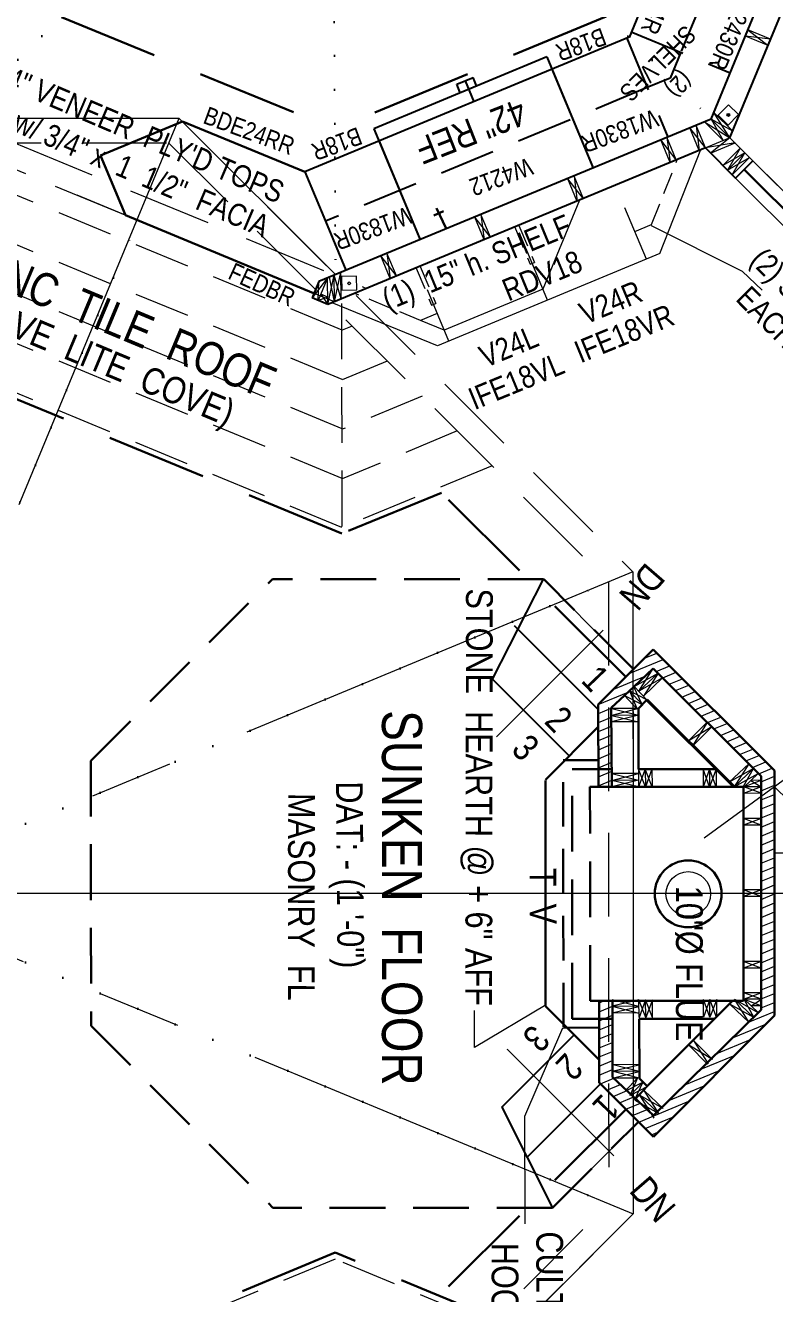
# Model space of a CAD drawing. Header units: inches. Extents: x -10188 to 9179, y -281 to 6710.
# Drawn here: x 2886.4 to 3054.4, y 1947.5 to 2232 of the extents above; entities that cross this region are included whole.
import ezdxf

# ---------------------------------------------------------------- set-up
doc = ezdxf.new("R2010")
doc.units = ezdxf.units.IN
doc.header["$MEASUREMENT"] = 0
for name, pattern in [('ACAD_ISO07W100', [3, 0, -3]), ('CENTER', [2, 1.25, -0.25, 0.25, -0.25]), ('HIDDEN', [0.375, 0.25, -0.125])]:
    doc.linetypes.add(name, pattern=pattern)
for name, color, linetype, lineweight in [('APPLIANCES', 7, 'Continuous', 9), ('BUILT-INS', 6, 'Continuous', 9), ('FL JOISTS', 3, 'Continuous', 20), ('FOUNDATION', 7, 'HIDDEN', 20), ('GRID', 1, 'CENTER', 20), ('INT WALLS', 7, 'Continuous', 40), ('LITE COVE', 7, 'HIDDEN', 30), ('MASONRY', 16, 'HIDDEN', 30), ('PLUMBING', 7, 'Continuous', 20), ('ROOF BEAMS', 3, 'HIDDEN', 30), ('ROOFLINE', 7, 'HIDDEN', 30), ('WALL FRAMING', 7, 'Continuous', 30), ('WINDOWS', 5, 'Continuous', 30)]:
    doc.layers.add(name, color=color, linetype=linetype, lineweight=lineweight)
for name, color, linetype in [('CABINETS', 30, 'HIDDEN'), ('CABTOPS', 30, 'Continuous'), ('MILLWORK TEXT', 7, 'Continuous'), ('SOUTH_ELEVATION', 7, 'Continuous'), ('TEXT', 250, 'Continuous'), ('WALLS', 5, 'Continuous')]:
    doc.layers.add(name, color=color, linetype=linetype)
doc.styles.add('ARCHENTLTD', font='technical.ttf', dxfattribs={"height": 0.1875})
doc.dimstyles.new('ARCHENTLTD', dxfattribs={"dimscale": 0.05, "dimtxt": 0.1875, "dimasz": 3, "dimexe": 9, "dimexo": 1, "dimgap": 2.5, "dimtad": 0, "dimdec": 1, "dimzin": 1, "dimdsep": 46, "dimlunit": 4, "dimtxsty": 'ARCHENTLTD', "dimblk": 'ARCHTICK', "dimcen": 6, "dimclrd": 256, "dimclre": 256, "dimclrt": 256, "dimaunit": 1, "dimadec": 0, "dimazin": 0, "dimtfac": 1, "dimtdec": 1, "dimtofl": 0, "dimtmove": 1, "dimatfit": 3, "dimldrblk": 'ARCHTICK', "dimfxl": 1, "dimfrac": 2, "dimtolj": 1, "dimtzin": 0, "dimlwd": 9, "dimlwe": 9, "dimarcsym": 0})
pattern_1 = [(22.5, (-800.5898, 15405.8239), (-0.71753144, 1.73227412), [])]

# ---------------------------------------------------------------- blocks, each defined once
blk = doc.blocks.new('_ArchTick')
at = {"color": 0, "linetype": 'ByBlock', "const_width": 0.15}
blk.add_lwpolyline([(-0.5, -0.5), (0.5, 0.5)], dxfattribs=at)

msp = doc.modelspace()

# ---------------------------------------------------------------- hatches: boundary and pattern name
at = {"layer": 'MASONRY', "lineweight": 9, "ltscale": 75}
h = msp.add_hatch(dxfattribs=at)
h.set_pattern_fill('ANSI31', color=256, scale=15, angle=337.5, style=0)
h.set_pattern_definition(pattern_1)
h.paths.add_polyline_path([(3054.43, 2037.31), (3054.43, 2064.84), (3029.97, 2089.28), (3029.98, 2085.03), (3051.43, 2063.6), (3051.43, 2037.31)])
h.paths.add_polyline_path([(3027.22, 2087.78), (3029.98, 2085.03), (3029.97, 2089.28), (3027.22, 2092.02), (3024.47, 2089.27), (3024.47, 2085.19)])
h.paths.add_polyline_path([(3024.47, 2085.19), (3024.47, 2089.27), (3014.89, 2079.68), (3014.94, 2061.21), (3017.94, 2061.21), (3017.81, 2078.9)])
h = msp.add_hatch(dxfattribs=at)
h.set_pattern_fill('ANSI31', color=256, scale=15, angle=337.5, style=0)
h.set_pattern_definition(pattern_1)
h.paths.add_polyline_path([(3054.44, 2009.94), (3054.43, 2037.31), (3051.43, 2037.31), (3051.44, 2011.18), (3030.02, 1990.18), (3030.02, 1985.5)])
h.paths.add_polyline_path([(3027.26, 1982.73), (3030.02, 1985.5), (3030.02, 1990.18), (3027.28, 1987.5), (3024.52, 1990.09), (3024.52, 1985.46)])
h.paths.add_polyline_path([(3024.52, 1985.46), (3024.52, 1990.09), (3018.11, 1996.12), (3018.07, 2013.21), (3015.07, 2013.21), (3015.11, 1994.87)])
at = {"layer": 'WALL FRAMING', "lineweight": 9, "ltscale": 150}
msp.add_hatch(color=256, dxfattribs=at).paths.add_polyline_path([(3044.06, 2211.61, 1), (3044.06, 2212.24, 1)])

# ---------------------------------------------------------------- linework, layer by layer
at = {"layer": 'APPLIANCES', "linetype": 'Continuous', "lineweight": -3, "ltscale": 1.5}
for p, q in [((3003.35, 2224.95), (2964.56, 2208.83)), ((2983.17, 2218.8), (2986.83, 2220.33)), ((2985.04, 2219.58), (2986.99, 2214.9)), ((2987.58, 2218.43), (2986.83, 2220.33)), ((2983.93, 2216.91), (2983.17, 2218.8)), ((2964.56, 2208.83), (2974.91, 2183.93))]:
    msp.add_line(p, q, dxfattribs=at)
at = {"layer": 'BUILT-INS', "ltscale": 50}
for p, q in [((3033.38, 2225.97), (3030.98, 2220.17)), ((3030.98, 2220.17), (3025.88, 2218.05))]:
    msp.add_line(p, q, dxfattribs=at)
at = {"layer": 'BUILT-INS', "linetype": 'HIDDEN', "lineweight": 9, "ltscale": 20}
for p, q in [((3026.84, 2187.33), (3032.61, 2201.93)), ((3023.11, 2185.79), (3026.84, 2187.33)), ((2975.02, 2165.83), (2960.25, 2171.9)), ((2978.75, 2167.38), (2975.02, 2165.83))]:
    msp.add_line(p, q, dxfattribs=at)
at = {"layer": 'BUILT-INS', "linetype": 'Continuous', "lineweight": 9}
for p, q in [((3028.68, 2180.83), (3037.86, 2204.14)), ((2978.84, 2160.11), (2955.22, 2169.81))]:
    msp.add_line(p, q, dxfattribs=at)
at = {"layer": 'BUILT-INS', "linetype": 'HIDDEN', "lineweight": 9, "ltscale": 50}
for p, q in [((3025.68, 2179.58), (3018.76, 2196.2)), ((3003.52, 2170.37), (2996.6, 2186.99)), ((2981.36, 2161.15), (2974.44, 2177.77))]:
    msp.add_line(p, q, dxfattribs=at)
at = {"layer": 'BUILT-INS', "ltscale": 25}
msp.add_line((3010.69, 2192.81), (3002.44, 2172.84), dxfattribs=at)
at = {"layer": 'BUILT-INS', "color": 6, "linetype": 'HIDDEN', "lineweight": 9, "ltscale": 20}
for p, q in [((2996.15, 2186.78), (2999.62, 2178.43)), ((2997.08, 2187.16), (3000.55, 2178.81)), ((2974.03, 2177.58), (2977.49, 2169.22)), ((2974.95, 2177.96), (2978.42, 2169.61))]:
    msp.add_line(p, q, dxfattribs=at)
at = {"layer": 'BUILT-INS', "linetype": 'Continuous', "lineweight": 9, "ltscale": 50}
msp.add_line((3028.68, 2180.83), (2978.85, 2160.11), dxfattribs=at)
at = {"layer": 'BUILT-INS', "color": 6, "linetype": 'Continuous', "lineweight": 9, "ltscale": 5}
for p, q in [((2999.62, 2178.43), (3000.55, 2178.81)), ((2977.49, 2169.22), (2978.42, 2169.61))]:
    msp.add_line(p, q, dxfattribs=at)
at = {"layer": 'BUILT-INS', "ltscale": 5}
msp.add_line((3002.44, 2172.84), (2980.31, 2163.66), dxfattribs=at)
at = {"layer": 'BUILT-INS', "linetype": 'Continuous', "lineweight": 9, "ltscale": 20}
msp.add_line((2980.31, 2163.66), (2975.02, 2165.83), dxfattribs=at)
at = {"layer": 'BUILT-INS', "linetype": 'Continuous', "lineweight": 9, "ltscale": 0.75}
msp.add_line((3069.44, 2046.37), (3054.44, 2061.24), dxfattribs=at)
at = {"layer": 'BUILT-INS', "linetype": 'HIDDEN', "lineweight": 9, "ltscale": 25}
msp.add_line((3069.44, 2046.37), (3054.43, 2046.36), dxfattribs=at)
at = {"layer": 'CABINETS', "ltscale": 50}
for p, q in [((3059.74, 2289.73), (3033.38, 2225.97)), ((3033.38, 2225.97), (3030.98, 2220.17)), ((3033.38, 2225.97), (3030.98, 2220.17)), ((3030.98, 2220.17), (3025.88, 2218.05)), ((3030.98, 2220.17), (3025.88, 2218.05)), ((3025.88, 2218.05), (2953.7, 2188.07))]:
    msp.add_line(p, q, dxfattribs=at)
at = {"layer": 'CABINETS', "linetype": 'HIDDEN', "ltscale": 50}
for p, q in [((3022.27, 2230.57), (3044.45, 2221.38)), ((3021.27, 2229.13), (3030.49, 2206.97)), ((2949.09, 2199.15), (2953.7, 2188.07))]:
    msp.add_line(p, q, dxfattribs=at)
at = {"layer": 'CABINETS', "linetype": 'Continuous', "lineweight": -3, "ltscale": 1.5}
msp.add_line((3003.35, 2224.95), (3013.71, 2200.01), dxfattribs=at)
at = {"layer": 'CABINETS', "linetype": 'Continuous', "lineweight": 9, "ltscale": 150}
msp.add_line((2953.7, 2188.07), (2958.25, 2177.08), dxfattribs=at)
at = {"layer": 'CABTOPS', "color": 7, "linetype": 'Continuous', "lineweight": -3, "ltscale": 5}
for p, q in [((3049.16, 2295.56), (3021.78, 2229.33)), ((3021.79, 2229.35), (2949.07, 2199.16))]:
    msp.add_line(p, q, dxfattribs=at)
at = {"layer": 'CABTOPS', "color": 7, "linetype": 'Continuous', "lineweight": 30, "ltscale": 1.5}
for p in [(2921.61, 2210.48), (2908.81, 2189.44)]:
    msp.add_line(p, (2903.24, 2202.83), dxfattribs=at)
at = {"layer": 'CABTOPS', "color": 7, "linetype": 'Continuous', "lineweight": 30, "ltscale": 2.5}
for p, q in [((2949.09, 2199.15), (2921.61, 2210.48)), ((2951.02, 2171.98), (2908.81, 2189.44))]:
    msp.add_line(p, q, dxfattribs=at)
at = {"layer": 'FL JOISTS', "color": 7, "linetype": 'Continuous', "lineweight": 9}
msp.add_line((3019.15, 2091.22), (3002.57, 2107.79), dxfattribs=at)
at = {"layer": 'FOUNDATION', "color": 4, "ltscale": 50}
msp.add_line((3044.41, 2206.79), (3049.54, 2201.66), dxfattribs=at)
at = {"layer": 'GRID', "ltscale": 50}
for p, q in [((3044.41, 2206.79), (3081.05, 2295.53)), ((2776.77, 2211.13), (2920.77, 2211.2)), ((2920.77, 2211.2), (2955.91, 2176.1)), ((2955.73, 2170.02), (2867.03, 2206.74)), ((3044.41, 2206.79), (2955.73, 2170.02)), ((3044.41, 2206.79), (3141.8, 2109.37)), ((3022.65, 2109.43), (3022.72, 1965.43))]:
    msp.add_line(p, q, dxfattribs=at)
at = {"layer": 'GRID', "color": 2, "lineweight": 9, "ltscale": 75}
for p, q in [((2920.77, 2211.12), (2776.88, 1863.43)), ((2660.6, 2115.22), (3022.72, 1965.43)), ((3022.65, 2109.43), (2660.67, 1959.29))]:
    msp.add_line(p, q, dxfattribs=at)
at = {"layer": 'GRID', "linetype": 'Continuous', "ltscale": 50}
msp.add_line((2920.94, 1863.55), (3022.72, 1965.43), dxfattribs=at)
at = {"layer": 'INT WALLS', "color": 4}
msp.add_line((3045.34, 2061.19), (3025.81, 2080.71), dxfattribs=at)
at = {"layer": 'LITE COVE', "color": 7, "linetype": 'ACAD_ISO07W100', "lineweight": 30, "ltscale": 2.5}
for p, q in [((2938.61, 2277.78), (2871.23, 2210.95)), ((2973.05, 2277.79), (3040.2, 2211)), ((2955.49, 2270.76), (2955.94, 2176.06))]:
    msp.add_line(p, q, dxfattribs=at)
at = {"layer": 'LITE COVE', "color": 7, "linetype": 'ACAD_ISO07W100', "lineweight": 30, "ltscale": 3}
for p, q in [((2864.12, 2074.58), (2911.52, 2188.32)), ((2886.36, 2052.88), (3017.14, 2107.16)), ((2886.36, 2021.82), (3017.22, 1967.7))]:
    msp.add_line(p, q, dxfattribs=at)
at = {"layer": 'LITE COVE', "ltscale": 90}
for p, q in [((2957.33, 2118.01), (2829.22, 2170.97)), ((2979.7, 2127.17), (2957.33, 2118.01)), ((3021.06, 2085.85), (2979.7, 2127.17)), ((3021.06, 1988.87), (2979.93, 1947.75)), ((2955.84, 1956.73), (2830.45, 1904.69)), ((2991.51, 1941.97), (2955.84, 1956.73))]:
    msp.add_line(p, q, dxfattribs=at)
at = {"layer": 'MASONRY', "linetype": 'Continuous', "ltscale": 1.5}
msp.add_line((3027.22, 2092.02), (3014.89, 2079.68), dxfattribs=at)
at = {"layer": 'MASONRY', "linetype": 'Continuous', "ltscale": 150}
msp.add_line((3054.43, 2064.84), (3027.22, 2092.02), dxfattribs=at)
at = {"layer": 'MASONRY', "linetype": 'Continuous', "ltscale": 7.5}
for p, q in [((3014.89, 2079.68), (3014.94, 2061.21)), ((3015.07, 2013.21), (3015.11, 1994.87))]:
    msp.add_line(p, q, dxfattribs=at)
at = {"layer": 'MASONRY', "linetype": 'Continuous', "lineweight": 30, "ltscale": 50}
for p, q in [((3003.01, 2062.82), (3014.9, 2074.72)), ((3003.03, 2011.99), (3003.01, 2062.62)), ((3014.97, 2000.06), (3003.03, 2011.99))]:
    msp.add_line(p, q, dxfattribs=at)
at = {"layer": 'MASONRY', "linetype": 'HIDDEN', "lineweight": 30, "ltscale": 40}
for p, q in [((3007, 2067.22), (3014.92, 2067.21)), ((3007.06, 2007.28), (3007.01, 2067.22)), ((3007.07, 2007.17), (3015.08, 2007.21))]:
    msp.add_line(p, q, dxfattribs=at)
at = {"layer": 'MASONRY', "linetype": 'Continuous'}
for p, q in [((3054.44, 2009.94), (3054.43, 2064.84)), ((3027.26, 1982.73), (3054.44, 2009.94)), ((3027.26, 1982.73), (3015.03, 1994.95))]:
    msp.add_line(p, q, dxfattribs=at)
at = {"layer": 'MASONRY', "linetype": 'Continuous', "ltscale": 5}
for p, q in [((3014.94, 2061.21), (3017.94, 2061.21)), ((3015.06, 2013.21), (3018.07, 2013.21))]:
    msp.add_line(p, q, dxfattribs=at)
at = {"layer": 'MILLWORK TEXT', "linetype": 'Continuous', "lineweight": -3, "ltscale": 1.5}
for p, q in [((3004.5, 2222.17), (3013.72, 2199.99)), ((2965.71, 2206.07), (2974.92, 2183.9))]:
    msp.add_line(p, q, dxfattribs=at)
at = {"layer": 'MILLWORK TEXT', "linetype": 'HIDDEN', "ltscale": 50}
msp.add_line((2953.7, 2188.07), (2958.26, 2177.08), dxfattribs=at)
at = {"layer": 'PLUMBING', "color": 5, "linetype": 'Continuous', "lineweight": 30, "ltscale": 40}
for p, q in [((2978.6, 2191.04), (2980.78, 2186.46)), ((2980.18, 2190.37), (2978, 2189.39))]:
    msp.add_line(p, q, dxfattribs=at)
at = {"layer": 'ROOF BEAMS', "lineweight": 20, "ltscale": 75}
for p, q in [((2871.14, 2211.18), (2920.77, 2211.2)), ((2920.77, 2211.2), (3022.65, 2109.43)), ((2867.03, 2206.74), (2953.13, 2171.1)), ((2871.14, 2205.68), (2918.49, 2205.7)), ((2883.95, 2205.69), (2962.92, 2173)), ((2918.49, 2205.7), (3017.14, 2107.16)), ((3022.65, 2109.43), (3022.72, 1965.43)), ((3017.15, 2107.15), (3017.22, 1967.7)), ((2918.66, 1869.05), (3017.22, 1967.7)), ((2920.94, 1863.55), (3022.72, 1965.43))]:
    msp.add_line(p, q, dxfattribs=at)
at = {"layer": 'ROOFLINE', "ltscale": 90}
for p in [(2894.44, 2233.87), (3016.68, 2234.03)]:
    msp.add_line(p, (2955.78, 2208.75), dxfattribs=at)
at = {"layer": 'ROOFLINE', "color": 7, "linetype": 'HIDDEN', "lineweight": 5, "ltscale": 50}
for p, q in [((2957.45, 2163.68), (2861.44, 2203.37)), ((2957.45, 2152.58), (2853.62, 2195.51)), ((2957.45, 2141.49), (2845.81, 2187.65)), ((2957.46, 2130.4), (2837.99, 2179.79)), ((2957.33, 2119.36), (2830.17, 2171.93)), ((2957.31, 2169.64), (2957.33, 2118.01)), ((2959.69, 2164.55), (2957.45, 2163.62)), ((2967.54, 2156.71), (2957.45, 2152.52)), ((2975.39, 2148.87), (2957.45, 2141.43)), ((2983.24, 2141.03), (2957.46, 2130.33)), ((2991.08, 2133.19), (2957.33, 2119.36)), ((2955.84, 1955.23), (2831.4, 1903.74)), ((2986.52, 1942.51), (2955.84, 1955.24))]:
    msp.add_line(p, q, dxfattribs=at)
at = {"layer": 'SOUTH_ELEVATION', "color": 6, "lineweight": 9, "ltscale": 25}
msp.add_line((-2038.39, 2037.34), (9178.82, 2037.34), dxfattribs=at)
at = {"layer": 'WALL FRAMING', "lineweight": 20, "ltscale": 75}
for p, q in [((3053.55, 2228.89), (3048.46, 2231)), ((3052.97, 2227.51), (3047.88, 2229.61)), ((3040.06, 2203.36), (3045.56, 2205.64)), ((3046.71, 2204.49), (3042.82, 2200.6)), ((3047.77, 2203.43), (3043.88, 2199.54)), ((3048.83, 2202.37), (3044.94, 2198.48))]:
    msp.add_line(p, q, dxfattribs=at)
at = {"layer": 'WALL FRAMING', "lineweight": 9, "ltscale": 150}
for p, q in [((3048.46, 2231), (3052.97, 2227.51)), ((3053.54, 2228.89), (3047.88, 2229.61)), ((3052.97, 2227.51), (3053.54, 2228.89)), ((3045.03, 2208.29), (3040.2, 2211)), ((3040.2, 2211), (3042.91, 2206.17)), ((3044.41, 2206.79), (3040.82, 2212.5)), ((3038.91, 2204.51), (3035.42, 2209.01)), ((3036.81, 2209.59), (3037.53, 2203.93)), ((3038.7, 2210.37), (3044.41, 2206.79)), ((3032.38, 2201.85), (3028.89, 2206.35)), ((3030.27, 2206.93), (3030.99, 2201.27)), ((3045.56, 2205.64), (3038.91, 2204.51)), ((3044.41, 2206.79), (3040.06, 2203.36)), ((3047.77, 2203.43), (3042.82, 2200.6)), ((3046.71, 2204.49), (3043.88, 2199.54)), ((3043.88, 2199.54), (3048.83, 2202.37)), ((3044.94, 2198.48), (3047.77, 2203.43)), ((3011.56, 2193.1), (3008.07, 2197.6)), ((3009.46, 2198.18), (3010.18, 2192.52)), ((2990.67, 2184.49), (2987.18, 2188.99)), ((2988.57, 2189.57), (2989.29, 2183.91)), ((2969.59, 2175.81), (2966.09, 2180.31)), ((2967.48, 2180.89), (2968.2, 2175.23)), ((2955.71, 2170.02), (2957.16, 2176.62)), ((2954.17, 2175.39), (2950.68, 2170.88)), ((2952.07, 2170.3), (2952.21, 2174.58)), ((2954.21, 2169.41), (2955.66, 2176)), ((2955.71, 2170.02), (2954.57, 2175.56)), ((2957.2, 2170.64), (2955.66, 2176)), ((2954.2, 2171.05), (2952.07, 2170.3)), ((2952.64, 2171.69), (2954.24, 2169.41))]:
    msp.add_line(p, q, dxfattribs=at)
at = {"layer": 'WALL FRAMING', "color": 9, "linetype": 'Continuous', "lineweight": 5, "ltscale": 150}
for p, q in [((3044.13, 2214.18), (3041.65, 2211.73)), ((3046.35, 2211.99), (3044.13, 2214.18)), ((3043.99, 2209.66), (3041.8, 2211.89)), ((3046.35, 2211.99), (3043.84, 2209.51)), ((2960.64, 2175.73), (2957.15, 2175.69)), ((2957.4, 2172.57), (2957.37, 2175.69)), ((2960.72, 2172.6), (2960.64, 2175.73)), ((2960.72, 2172.6), (2957.19, 2172.56))]:
    msp.add_line(p, q, dxfattribs=at)
at = {"layer": 'WALL FRAMING', "lineweight": 20, "ltscale": 150}
for p, q in [((3044.41, 2206.79), (3040.2, 2211)), ((3045.03, 2208.29), (3040.82, 2212.5)), ((3037.53, 2203.93), (3035.42, 2209.01)), ((3038.91, 2204.51), (3036.81, 2209.59)), ((3042.91, 2206.17), (3038.7, 2210.38)), ((3030.99, 2201.27), (3028.89, 2206.35)), ((3032.38, 2201.85), (3030.27, 2206.93)), ((3010.18, 2192.52), (3008.07, 2197.6)), ((3011.56, 2193.1), (3009.46, 2198.18)), ((2989.29, 2183.91), (2987.18, 2188.99)), ((2990.67, 2184.49), (2988.57, 2189.57)), ((2968.2, 2175.23), (2966.09, 2180.31)), ((2969.59, 2175.81), (2967.48, 2180.89)), ((2957.2, 2170.64), (2957.16, 2176.62)), ((2954.17, 2175.39), (2952.07, 2170.3)), ((2954.21, 2169.41), (2954.17, 2175.39)), ((2955.71, 2170.02), (2955.66, 2176))]:
    msp.add_line(p, q, dxfattribs=at)
at = {"layer": 'WALL FRAMING', "color": 7, "linetype": 'HIDDEN', "lineweight": 30, "ltscale": 50}
for p, q in [((2901.08, 2067.07), (2941.77, 2107.79)), ((3002.57, 2107.79), (2941.77, 2107.79)), ((3022.82, 2087.62), (3002.64, 2107.79)), ((2901.09, 2007.58), (2941.9, 1966.79)), ((3004.62, 1966.79), (3023.9, 1986.09)), ((3004.62, 1966.79), (2941.9, 1966.79))]:
    msp.add_line(p, q, dxfattribs=at)
at = {"layer": 'WALL FRAMING', "lineweight": 25, "ltscale": 150}
for p, q in [((2991.14, 2085.36), (3002.57, 2107.79)), ((3008.35, 2068.16), (3014.9, 2074.72)), ((3009.45, 2005.58), (3014.97, 2000.06)), ((2993.25, 1989.37), (3004.62, 1966.79))]:
    msp.add_line(p, q, dxfattribs=at)
at = {"layer": 'WALL FRAMING', "color": 7, "linetype": 'Continuous', "lineweight": 25}
for p, q in [((3014.89, 2078.59), (2996.11, 2097.36)), ((3008.35, 2068.16), (2991.14, 2085.36)), ((2993.25, 1989.37), (3009.45, 2005.58)), ((2998.93, 1978.15), (3015.41, 1994.57))]:
    msp.add_line(p, q, dxfattribs=at)
at = {"layer": 'WALL FRAMING', "color": 4, "linetype": 'Continuous'}
for p, q in [((3027.22, 2087.78), (3022.86, 2083.66)), ((3051.43, 2063.6), (3027.22, 2087.78)), ((3027.27, 1987.49), (3051.44, 2011.18))]:
    msp.add_line(p, q, dxfattribs=at)
at = {"layer": 'WALL FRAMING', "linetype": 'Continuous', "lineweight": 9, "ltscale": 40}
for p, q in [((3022.95, 2083.75), (3028.28, 2086.72)), ((3023.98, 2082.66), (3027.22, 2087.78)), ((3029.31, 2085.63), (3023.98, 2082.66)), ((3028.28, 2086.72), (3025, 2081.57)), ((3025.81, 2080.71), (3021.86, 2082.72)), ((3021.86, 2082.72), (3023.63, 2078.65)), ((3024.72, 2079.68), (3022.86, 2083.66)), ((3020.76, 2081.69), (3024.72, 2079.68)), ((3023.89, 2077.29), (3017.84, 2075.76)), ((3023.9, 2078.79), (3017.89, 2077.25)), ((3017.89, 2078.75), (3023.89, 2077.29)), ((3017.89, 2077.25), (3023.84, 2075.79)), ((3040.35, 2074.67), (3035.05, 2071.48)), ((3036.11, 2070.42), (3039.39, 2075.62)), ((3048.65, 2066.37), (3045.34, 2061.19)), ((3017.93, 2062.67), (3023.93, 2064.21)), ((3017.93, 2064.17), (3023.93, 2062.71)), ((3023.92, 2061.21), (3017.93, 2062.67)), ((3023.93, 2062.71), (3017.94, 2061.21)), ((3025.44, 2061.21), (3023.93, 2065.21)), ((3025.43, 2065.21), (3023.94, 2061.21)), ((3026.94, 2061.21), (3025.43, 2065.21)), ((3026.93, 2065.21), (3025.44, 2061.21)), ((3039.86, 2061.21), (3038.41, 2065.2)), ((3039.85, 2065.2), (3038.42, 2061.21)), ((3041.36, 2061.21), (3039.85, 2065.2)), ((3041.33, 2065.2), (3039.86, 2061.21)), ((3049.71, 2065.31), (3044.28, 2062.25)), ((3045.34, 2061.19), (3050.74, 2064.22)), ((3047.42, 2061.2), (3049.71, 2065.31)), ((3047.53, 2061.2), (3051.43, 2062.68)), ((3049.08, 2062.66), (3051.43, 2061.22)), ((3051.43, 2061.22), (3047.43, 2059.74)), ((3051.43, 2059.76), (3047.53, 2061.2)), ((3051.43, 2054.14), (3047.43, 2052.63)), ((3051.43, 2052.64), (3047.43, 2054.13)), ((3051.43, 2038.14), (3047.43, 2036.63)), ((3051.43, 2036.64), (3047.43, 2038.13)), ((3051.44, 2022.05), (3047.44, 2020.55)), ((3051.44, 2020.55), (3047.44, 2022.05)), ((3051.5, 2013.55), (3047.5, 2015.01)), ((3051.5, 2015), (3047.61, 2013.56)), ((3024, 2013.47), (3018.01, 2011.99)), ((3024.01, 2011.97), (3018.01, 2013.45)), ((3018.01, 2011.99), (3024.01, 2010.47)), ((3018.01, 2010.49), (3024.01, 2011.97)), ((3025.52, 2009.48), (3024.01, 2013.47)), ((3025.51, 2013.47), (3024.02, 2009.47)), ((3027.02, 2009.47), (3025.51, 2013.47)), ((3027.01, 2013.47), (3025.52, 2009.48)), ((3039.94, 2013.52), (3038.5, 2009.52)), ((3039.94, 2009.53), (3038.5, 2013.52)), ((3041.42, 2009.53), (3039.94, 2013.52)), ((3041.44, 2013.52), (3039.94, 2009.53)), ((3049.8, 2009.45), (3044.36, 2012.49)), ((3048.74, 2008.38), (3045.42, 2013.55)), ((3045.42, 2013.55), (3050.82, 2010.54)), ((3047.5, 2013.56), (3049.8, 2009.45)), ((3047.61, 2013.56), (3051.51, 2012.09)), ((3049.17, 2012.1), (3051.5, 2013.55)), ((3040.47, 2000.06), (3035.16, 2003.23)), ((3036.21, 2004.29), (3039.52, 1999.11)), ((3024.02, 1997.39), (3017.96, 1998.9)), ((3018.02, 1997.4), (3023.96, 1998.88)), ((3024.03, 1995.89), (3018.02, 1997.4)), ((3018.02, 1995.9), (3024.02, 1997.39)), ((3020.91, 1992.98), (3024.86, 1995)), ((3022, 1991.95), (3023.76, 1996.02)), ((3024.86, 1995), (3023.01, 1991.01)), ((3025.95, 1993.97), (3022, 1991.95)), ((3029.47, 1989.06), (3024.12, 1992.02)), ((3024.12, 1992.02), (3027.38, 1986.91)), ((3028.44, 1987.97), (3025.15, 1993.12)), ((3023.09, 1990.93), (3028.44, 1987.97))]:
    msp.add_line(p, q, dxfattribs=at)
at = {"layer": 'WALL FRAMING', "linetype": 'Continuous', "lineweight": 20, "ltscale": 40}
for p, q in [((3028.28, 2086.72), (3023.98, 2082.66)), ((3029.31, 2085.63), (3025, 2081.57)), ((3024.72, 2079.68), (3021.86, 2082.72)), ((3025.81, 2080.71), (3022.95, 2083.75)), ((3023.63, 2078.65), (3020.76, 2081.69)), ((3023.9, 2078.79), (3017.89, 2078.75)), ((3023.89, 2077.29), (3017.89, 2077.25)), ((3023.84, 2075.79), (3017.84, 2075.76)), ((3035.05, 2071.48), (3039.29, 2075.73)), ((3035.05, 2071.48), (3039.29, 2075.73)), ((3035.05, 2071.48), (3039.29, 2075.73)), ((3036.11, 2070.42), (3040.35, 2074.67)), ((3023.93, 2067.21), (3023.92, 2061.21)), ((3048.65, 2066.37), (3044.28, 2062.25)), ((3023.93, 2064.21), (3017.93, 2064.17)), ((3023.93, 2062.71), (3017.93, 2062.67)), ((3049.71, 2065.31), (3045.34, 2061.19)), ((3050.74, 2064.22), (3047.43, 2061.1)), ((3051.43, 2062.68), (3049.08, 2062.66)), ((3051.43, 2061.22), (3047.42, 2061.2)), ((3051.44, 2059.76), (3047.43, 2059.74)), ((3051.43, 2054.14), (3047.43, 2054.13)), ((3051.43, 2052.64), (3047.43, 2052.63)), ((3051.43, 2038.14), (3047.43, 2038.13)), ((3051.43, 2036.64), (3047.43, 2036.63)), ((3051.44, 2022.05), (3047.44, 2022.05)), ((3051.44, 2020.55), (3047.44, 2020.55)), ((3051.51, 2015), (3047.5, 2015.01)), ((3024.01, 2011.97), (3018.01, 2011.99)), ((3048.74, 2008.38), (3044.36, 2012.49)), ((3049.8, 2009.45), (3045.42, 2013.55)), ((3050.82, 2010.54), (3047.5, 2013.66)), ((3051.5, 2013.55), (3047.5, 2013.56)), ((3051.51, 2012.09), (3049.17, 2012.1)), ((3024.02, 2010.47), (3018.01, 2010.49)), ((3035.16, 2003.23), (3039.41, 1999)), ((3035.16, 2003.23), (3039.41, 1999)), ((3035.16, 2003.23), (3039.41, 1999)), ((3036.21, 2004.29), (3040.47, 2000.06)), ((3023.96, 1998.88), (3017.96, 1998.9)), ((3024.02, 1997.39), (3018.02, 1997.4)), ((3024.03, 1995.89), (3018.02, 1995.9)), ((3023.76, 1996.02), (3020.91, 1992.98)), ((3024.86, 1995), (3022, 1991.95)), ((3025.95, 1993.97), (3023.09, 1990.93)), ((3028.44, 1987.97), (3024.12, 1992.02)), ((3029.47, 1989.06), (3025.15, 1993.12))]:
    msp.add_line(p, q, dxfattribs=at)
at = {"layer": 'WALL FRAMING', "linetype": 'Continuous'}
for p, q in [((3022.86, 2083.66), (3017.81, 2078.9)), ((3051.44, 2011.18), (3051.43, 2063.6)), ((3027.28, 1987.5), (3018.11, 1996.12))]:
    msp.add_line(p, q, dxfattribs=at)
at = {"layer": 'WALL FRAMING'}
for p, q in [((3023.89, 2078.79), (3025.81, 2080.71)), ((3025.86, 1994.06), (3024.11, 1995.77))]:
    msp.add_line(p, q, dxfattribs=at)
at = {"layer": 'WALL FRAMING', "color": 4, "linetype": 'Continuous', "ltscale": 7.5}
for p, q in [((3017.81, 2078.9), (3017.94, 2061.21)), ((3018.07, 2013.21), (3018.11, 1996.12))]:
    msp.add_line(p, q, dxfattribs=at)
at = {"layer": 'WALL FRAMING', "color": 4, "ltscale": 7.5}
for p, q in [((3023.89, 2078.79), (3023.93, 2065.21)), ((3024.08, 2009.21), (3024.11, 1995.77))]:
    msp.add_line(p, q, dxfattribs=at)
at = {"layer": 'WALL FRAMING', "linetype": 'HIDDEN', "lineweight": 30, "ltscale": 50}
for p, q in [((2901.08, 2067.07), (2901.09, 2007.58)), ((3009.06, 2009.21), (3009.01, 2065.21)), ((3013.06, 2013.21), (3013.02, 2061.21))]:
    msp.add_line(p, q, dxfattribs=at)
at = {"layer": 'WALL FRAMING', "linetype": 'HIDDEN', "lineweight": 30, "ltscale": 40}
for p, q in [((3009.01, 2065.21), (3017.91, 2065.21)), ((3013.02, 2061.21), (3017.94, 2061.21)), ((3013.06, 2013.21), (3018.07, 2013.21)), ((3009.06, 2009.21), (3018.08, 2009.21))]:
    msp.add_line(p, q, dxfattribs=at)
at = {"layer": 'WALL FRAMING', "ltscale": 5}
for p, q in [((3023.93, 2065.21), (3041.33, 2065.2)), ((3024.08, 2009.21), (3040.98, 2009.2))]:
    msp.add_line(p, q, dxfattribs=at)
at = {"layer": 'WALL FRAMING', "color": 7, "lineweight": 20, "ltscale": 7.5}
for p, q in [((3023.93, 2065.21), (3023.94, 2061.21)), ((3025.43, 2065.21), (3025.44, 2061.21)), ((3026.93, 2065.21), (3026.94, 2061.21)), ((3038.41, 2065.21), (3038.42, 2061.21)), ((3039.85, 2065.21), (3039.86, 2061.21)), ((3041.35, 2065.21), (3041.36, 2061.21)), ((3024.02, 2009.47), (3024.01, 2013.47)), ((3025.52, 2009.47), (3025.51, 2013.47)), ((3027.02, 2009.47), (3027.01, 2013.47)), ((3038.5, 2009.52), (3038.5, 2013.52)), ((3039.94, 2009.52), (3039.94, 2013.52)), ((3041.44, 2009.52), (3041.44, 2013.52))]:
    msp.add_line(p, q, dxfattribs=at)
at = {"layer": 'WALL FRAMING', "color": 7, "linetype": 'Continuous', "lineweight": 30, "ltscale": 5}
for p, q in [((3017.94, 2061.21), (3047.43, 2061.19)), ((3018.07, 2013.21), (3047.44, 2013.19))]:
    msp.add_line(p, q, dxfattribs=at)
at = {"layer": 'WALL FRAMING', "color": 7, "linetype": 'Continuous', "lineweight": 30}
msp.add_line((3047.44, 2013.19), (3047.43, 2061.19), dxfattribs=at)
at = {"layer": 'WALL FRAMING', "color": 4}
msp.add_line((3025.86, 1994.06), (3044.97, 2013.19), dxfattribs=at)
at = {"layer": 'WALL FRAMING', "color": 7, "lineweight": 20}
msp.add_line((3023.16, 1991.37), (3025.86, 1994.06), dxfattribs=at)
at = {"layer": 'WALL FRAMING', "color": 7, "linetype": 'Continuous', "lineweight": 9}
msp.add_line((3004.68, 1966.79), (3019.15, 1981.27), dxfattribs=at)
at = {"layer": 'WALL FRAMING', "color": 9, "linetype": 'Continuous', "lineweight": 5, "ltscale": 150}
for centre in [(3044.06, 2211.92), (2959.02, 2174.15)]:
    msp.add_circle(centre, 0.312, dxfattribs=at)
at = {"layer": 'WALLS', "color": 4, "ltscale": 75}
for p, q in [((3040.2, 2211), (3075.09, 2295.52)), ((3044.41, 2206.79), (3081.05, 2295.53)), ((3040.21, 2211), (2952.21, 2174.58)), ((3038.91, 2204.51), (2954.24, 2169.41)), ((3049.54, 2201.66), (3045.65, 2197.77))]:
    msp.add_line(p, q, dxfattribs=at)
at = {"layer": 'WALLS', "lineweight": 9, "ltscale": 50}
for p, q in [((3048.46, 2231), (3047.88, 2229.61)), ((3053.54, 2228.89), (3052.97, 2227.51))]:
    msp.add_line(p, q, dxfattribs=at)
at = {"layer": 'WALLS', "color": 4, "ltscale": 50}
msp.add_line((3038.91, 2204.51), (3045.65, 2197.77), dxfattribs=at)
at = {"layer": 'WALLS', "color": 4, "lineweight": 20, "ltscale": 75}
for p, q in [((3049.54, 2201.66), (3089.13, 2162.06)), ((3045.65, 2197.77), (3085.24, 2158.17))]:
    msp.add_line(p, q, dxfattribs=at)
at = {"layer": 'WALLS', "color": 4, "ltscale": 5}
for p in [(2952.21, 2174.58), (2954.24, 2169.41)]:
    msp.add_line(p, (2950.68, 2170.88), dxfattribs=at)
at = {"layer": 'WALLS', "lineweight": 20, "ltscale": 5}
msp.add_line((2954.2, 2171.05), (2952.64, 2171.69), dxfattribs=at)
at = {"layer": 'WALLS', "color": 7, "linetype": 'Continuous', "lineweight": 30, "ltscale": 175}
msp.add_circle((3035.06, 2037.2, -2), 7.5, dxfattribs=at)
at = {"layer": 'WALLS', "color": 7, "linetype": 'Continuous', "lineweight": 9, "ltscale": 175}
msp.add_circle((3035.06, 2037.2, -2), 5, dxfattribs=at)
at = {"layer": 'WINDOWS', "ltscale": 75}
msp.add_line((3087.18, 2160.12), (3047.59, 2199.72), dxfattribs=at)

# ---------------------------------------------------------------- texts
at = {"layer": 'APPLIANCES', "linetype": 'Continuous', "lineweight": 30, "ltscale": 1.5, "insert": (2975.51, 2200.73), "char_height": 6, "attachment_point": 3, "rotation": 201.4292, "style": 'ARCHENTLTD'}
msp.add_mtext('42" REF\\P{\\H1.333x;  }', dxfattribs=at)
at = {"layer": 'BUILT-INS', "ltscale": 1.5, "insert": (3026.84, 2224.9), "char_height": 4, "attachment_point": 5, "rotation": 224.8575, "style": 'ARCHENTLTD'}
msp.add_mtext('(2)\\PSHELVES\\P{\\H1.999x;  }', dxfattribs=at)
at = {"layer": 'BUILT-INS', "color": 6, "linetype": 'Continuous', "lineweight": 30, "ltscale": 1.5, "char_height": 5, "attachment_point": 3, "rotation": 22.443, "style": 'ARCHENTLTD'}
for s, insert in [('(1)  15" h. SHELF\\P{\\H1.999x;  }', (3007.43, 2189.78)), ('RDV18\\P{\\H1.999x;  }', (3009.86, 2181.72))]:
    msp.add_mtext(s, dxfattribs=dict(at, insert=insert))
at = {"layer": 'BUILT-INS', "linetype": 'Continuous', "ltscale": 1.5, "insert": (3076.92, 2157.76), "char_height": 5, "attachment_point": 3, "rotation": 314.9045, "style": 'ARCHENTLTD'}
msp.add_mtext('(2) SHELVES\\PEACH  END\\P{\\H1.999x;  }', dxfattribs=at)
at = {"layer": 'BUILT-INS', "linetype": 'Continuous', "lineweight": 30, "ltscale": 1.5, "char_height": 5, "attachment_point": 3, "rotation": 22.5214, "style": 'ARCHENTLTD'}
for s, insert in [('V24R\\P{\\H1.999x;  }', (3023.32, 2174.95)), ('V24L\\P{\\H1.999x;  }', (3000.01, 2164.87))]:
    msp.add_mtext(s, dxfattribs=dict(at, insert=insert))
at = {"layer": 'BUILT-INS', "linetype": 'Continuous', "lineweight": 9, "ltscale": 1.5, "char_height": 5, "attachment_point": 1, "rotation": 22.3639, "style": 'ARCHENTLTD'}
for s, insert in [('IFE18VR\\P{\\H1.999x;  }', (3009, 2160.8)), ('IFE18VL\\P{\\H1.999x;  }', (2985.22, 2150.3))]:
    msp.add_mtext(s, dxfattribs=dict(at, insert=insert))
at = {"layer": 'CABINETS', "color": 7, "linetype": 'Continuous', "lineweight": 30, "ltscale": 1.5, "attachment_point": 5, "style": 'ARCHENTLTD'}
for s, insert, char_height, rotation in [('\\PB18R\\P{\\H1.333x;  }', (3010.76, 2228.34), 4, 200.4239), ('\\PBDE24RR\\P{\\H1.333x;  }', (2936.35, 2207.76), 4, 339.7917), ('\\PW1830R\\P{\\H1.333x;  }', (3019.45, 2208.95), 4, 200.4239), ('\\PB18R\\P{\\H1.333x;  }', (2955.98, 2206.06), 4, 200.4239), ('\\PW4212\\P{\\H1.333x;  }', (2992.86, 2198.65), 4, 200.4239), ('\\PW1830R\\P{\\H1.333x;  }', (2964.01, 2187.09), 4, 200.4239), ('\\P{\\H1.25x;CONC  TILE  ROOF\\P\\H1.066x;  }', (2905.31, 2164.95), 6, 337.3313), ('\\PFEDBR\\P{\\H1.333x;  }', (2939.17, 2173.28), 4, 335.4239), ('(ABOVE  LITE  COVE)\\P{\\H1.333x;  }', (2897.87, 2151.86), 6, 337.3314)]:
    msp.add_mtext(s, dxfattribs=dict(at, insert=insert, char_height=char_height, rotation=rotation))
at = {"layer": 'CABTOPS', "color": 7, "linetype": 'Continuous', "lineweight": 9, "ltscale": 1.5, "insert": (2944.93, 2196.6), "char_height": 5, "attachment_point": 3, "rotation": 336.8883, "style": 'ARCHENTLTD'}
msp.add_mtext('3/4" VENEER  PLY\'D TOPS\\Pw/ 3/4" x  1  1/2"  FACIA\\P{\\H1.999x; }', dxfattribs=at)
at = {"layer": 'MILLWORK TEXT', "ltscale": 1.5, "char_height": 4, "style": 'ARCHENTLTD'}
for s, insert, attachment_point, rotation in [('BRO24R\\P{\\H1.999x;  }', (3028.02, 2229.54), 3, 247.3447), ('W2430R\\P{\\H1.999x;  }', (3043.28, 2221.57), 3, 247.3447), ('(2)\\PSHELVES\\P{\\H1.999x;  }', (3026.84, 2224.9), 5, 224.8575), ('(2)\\PSHELVES\\P{\\H1.999x;  }', (3026.84, 2224.9), 5, 224.8575)]:
    msp.add_mtext(s, dxfattribs=dict(at, insert=insert, attachment_point=attachment_point, rotation=rotation))
at = {"layer": 'TEXT', "color": 7, "linetype": 'Continuous', "lineweight": 30, "ltscale": 1.5, "char_height": 6, "attachment_point": 3, "rotation": 269.9058, "style": 'ARCHENTLTD'}
for s, insert in [('STONE  HEARTH @ + 6" AFF\\P{\\H1.999x;  }', (2991.06, 2012.08)), ('MASONRY  FL\\P{\\H1.999x;  }', (2951.25, 2013.24)), ('CULTURED  STONE\\PHOOD @ + 42" AFF\\P{\\H1.999x;  }', (3006.88, 1896.59))]:
    msp.add_mtext(s, dxfattribs=dict(at, insert=insert))
at = {"layer": 'TEXT', "linetype": 'Continuous', "width": 271, "attachment_point": 1, "style": 'ARCHENTLTD'}
for s, insert, char_height, rotation in [('   \\P \\PSUNKEN  FLOOR', (3005.37, 2078.4), 9, 270), ('DAT: - (1 \'-0")', (2962.04, 2062.46), 6, 270.4625), ('T  V', (3005.44, 2043.05, -1373.14), 6, 270.4625)]:
    msp.add_mtext(s, dxfattribs=dict(at, insert=insert, char_height=char_height, rotation=rotation))
at = {"layer": 'TEXT', "ltscale": 1.5, "insert": (3038.28, 2004.09), "char_height": 6, "attachment_point": 3, "rotation": 269.9058, "style": 'ARCHENTLTD'}
msp.add_mtext('10"%%c FLUE\\P{\\H1.999x;  }', dxfattribs=at)
at = {"layer": 'WALL FRAMING', "lineweight": 20, "ltscale": 150, "char_height": 6, "width": 14.1875, "style": 'ARCHENTLTD'}
for s, insert, attachment_point, rotation in [('DN', (3023.72, 2100.36), 3, 229.0943), ('1', (3017.76, 2086.28), 3, 313.9047), ('2', (3009.52, 2077.11), 3, 313.9047), ('3', (3002.1, 2070.75), 3, 313.9047), ('3', (3004.49, 2004.02), 1, 226.1091), ('2', (3011.92, 1997.66), 1, 226.1091), ('1', (3020.16, 1988.5), 1, 226.1091), ('DN', (3026.13, 1974.42), 1, 310.9195)]:
    msp.add_mtext(s, dxfattribs=dict(at, insert=insert, attachment_point=attachment_point, rotation=rotation))

# ---------------------------------------------------------------- leaders
at = {"layer": 'BUILT-INS', "linetype": 'Continuous', "lineweight": 9, "ltscale": 25}
msp.add_leader([(3026.76, 2187.14), (3047.14, 2176.87), (3051.67, 2172.64)], dimstyle='ARCHENTLTD', override={"dimgap": 1, "dimtad": 0}, dxfattribs=at)
at = {"layer": 'TEXT', "color": 7, "linetype": 'Continuous', "lineweight": 9, "ltscale": 25}
for points in [[(3038.64, 2049.74), (3072.42, 2074.47), (3072.42, 2079.52)], [(3003.22, 2012.3), (2987.12, 2002.76), (2987.12, 2011.05)], [(3006.85, 2007.05), (2998.33, 1987.29), (2998.42, 1963.22)]]:
    msp.add_leader(points, dimstyle='ARCHENTLTD', override={"dimgap": 1, "dimtad": 0}, dxfattribs=at)
at = {"layer": 'WALL FRAMING', "lineweight": 20, "ltscale": 150}
for points in [[(2992.07, 2072.41), (3015.97, 2096.35)], [(2994.47, 2002.37), (3018.38, 1978.42)]]:
    msp.add_leader(points, dimstyle='ARCHENTLTD', override={"dimgap": 1, "dimtad": 0}, dxfattribs=at)

doc.saveas('drawing.dxf')
